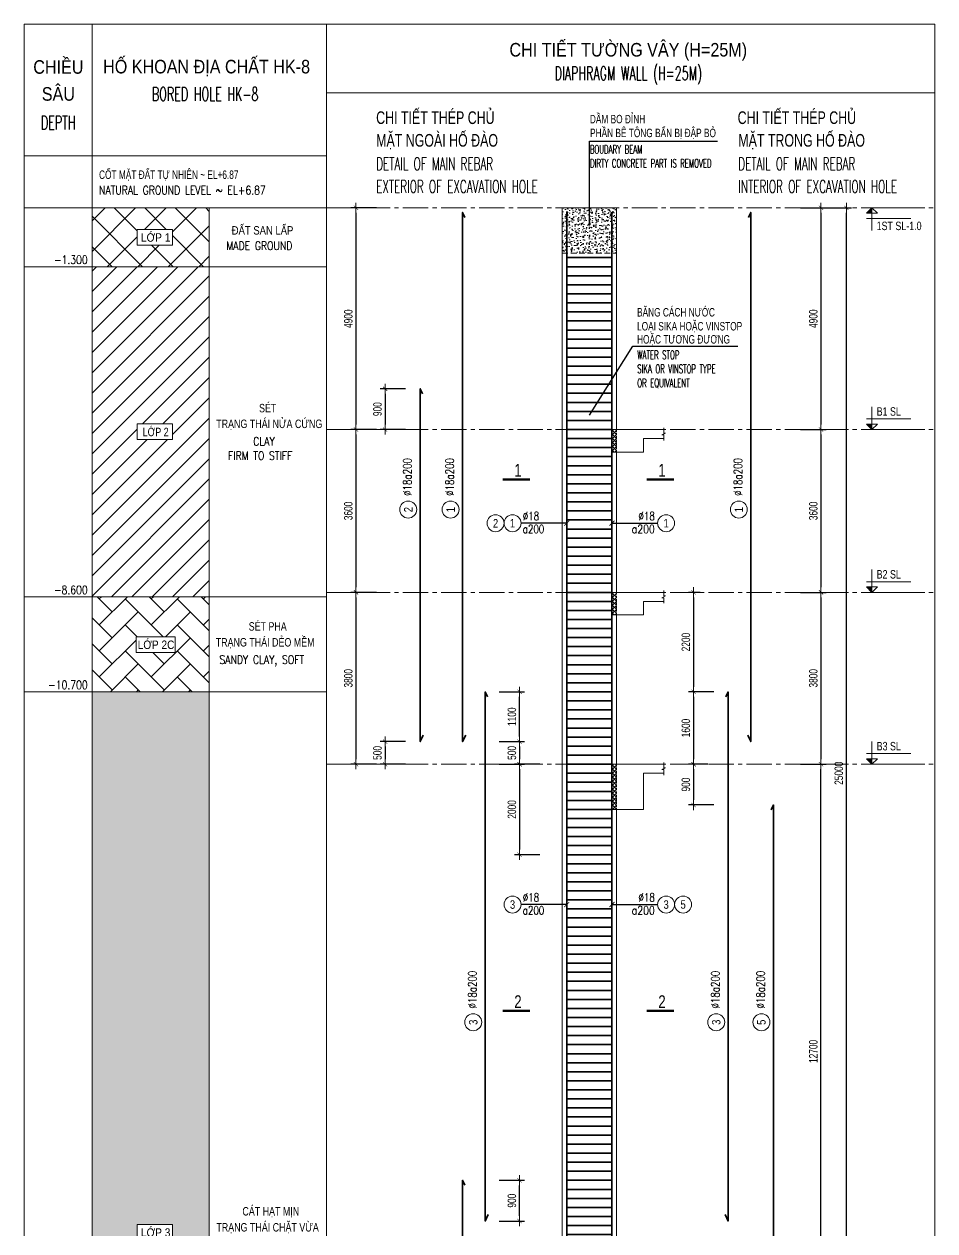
# Model space of a CAD drawing. Header units: millimetres. Extents: x -642477 to 1168880, y -27982 to 330379.
# Drawn here: x -19940 to 181, y 77231 to 103911 of the extents above; entities that cross this region are included whole.
import ezdxf
from ezdxf.enums import TextEntityAlignment as Align

# ---------------------------------------------------------------- set-up
doc = ezdxf.new("R2010")
doc.units = ezdxf.units.MM
for name, pattern in [('CENTER2', [1.125, 0.75, -0.125, 0.125, -0.125]), ('HIDDEN', [0.375, 0.25, -0.125]), ('HIDDEN2', [4.7625, 3.175, -1.5875])]:
    doc.linetypes.add(name, pattern=pattern)
doc.layers.get('0').update_dxf_attribs({"lineweight": 20})
doc.layers.get('Defpoints').update_dxf_attribs({"color": 151, "lineweight": 9})
for name, color, linetype, lineweight in [('NDC_S_ANNO', 7, 'Continuous', 20), ('NDC_S_AXIS', 5, 'CENTER2', 13), ('NDC_S_BREAK-LINE', 1, 'Continuous', 15), ('NDC_S_CONTINUOUS', 3, 'Continuous', 20), ('NDC_S_DIM', 1, 'Continuous', 15), ('NDC_S_ENG TEXT', 2, 'Continuous', 20), ('NDC_S_ENG TITLE', 3, 'Continuous', 20), ('NDC_S_FOUNDATION NAME', 7, 'Continuous', 20), ('NDC_S_HATCH MATERIAL', 8, 'Continuous', 13), ('NDC_S_HIDDEN', 8, 'HIDDEN2', 13), ('NDC_S_LEADER', 1, 'Continuous', 15), ('NDC_S_LEVEL TEXT', 7, 'Continuous', 20), ('NDC_S_REBAR', 4, 'Continuous', 35), ('NDC_S_SYMBOL', 1, 'Continuous', 15), ('NDC_S_TEXT SYMBOL', 7, 'Continuous', 20), ('NDC_S_VN TEXT', 7, 'Continuous', 20), ('NDC_S_VN TITLE', 6, 'Continuous', 35), ('rev_20200806', 1, 'Continuous', 20)]:
    doc.layers.add(name, color=color, linetype=linetype, lineweight=lineweight)
doc.layers.get('rev_20200806').off()
doc.styles.add('ARIAL', font='arial.ttf', dxfattribs={"width": 0.8})
doc.styles.add('NDC_ANNO', font='', dxfattribs={"width": 0.8})
doc.styles.add('NDC_ARIAL', font='arial.ttf', dxfattribs={"width": 0.85})
doc.styles.add('NDC_DIM', font='', dxfattribs={"width": 0.75})
doc.styles.add('NDC_EN TXT', font='romans.shx', dxfattribs={"width": 0.8})
doc.styles.add('NDC_ROMANS', font='romans.shx', dxfattribs={"width": 0.8, "bigfont": 'vns.shx'})
doc.styles.get('NDC_ANNO').set_extended_font_data('Dotum')
doc.styles.get('NDC_DIM').set_extended_font_data('Dotum')
doc.dimstyles.new('NDC_dim_25', dxfattribs={"dimscale": 25, "dimtxt": 2.2, "dimasz": 1.5, "dimexe": 1.5, "dimexo": 2.5, "dimgap": 1, "dimtad": 1, "dimdec": 0, "dimzin": 0, "dimdsep": 46, "dimtxsty": 'NDC_DIM', "dimblk": 'DIMMARK', "dimcen": 0.09, "dimdle": 1.2, "dimclrd": 1, "dimclre": 1, "dimclrt": 3, "dimadec": 0, "dimazin": 0, "dimtfac": 1, "dimtdec": 0, "dimtix": 1, "dimtofl": 0, "dimtmove": 0, "dimatfit": 3, "dimfxl": 6, "dimfxlon": 1, "dimtolj": 1, "dimtzin": 0, "dimarcsym": 0})
doc.dimstyles.new('NDC_dim_75', dxfattribs={"dimscale": 75, "dimtxt": 2.5, "dimasz": 1.5, "dimexe": 1.5, "dimexo": 2.5, "dimgap": 1, "dimtad": 1, "dimdec": 0, "dimzin": 0, "dimdsep": 46, "dimtxsty": 'NDC_DIM', "dimblk": 'DIMMARK', "dimcen": 0.09, "dimdle": 1.2, "dimclrd": 1, "dimclre": 1, "dimclrt": 3, "dimadec": 0, "dimazin": 0, "dimtfac": 1, "dimtdec": 0, "dimtix": 1, "dimtofl": 0, "dimtmove": 0, "dimatfit": 3, "dimfxl": 6, "dimfxlon": 1, "dimtolj": 1, "dimtzin": 0, "dimarcsym": 0})

# ---------------------------------------------------------------- blocks, each defined once
blk = doc.blocks.new('*U191')
at = {"layer": 'NDC_S_ANNO', "color": 0, "linetype": 'ByBlock', "lineweight": -2}
blk.add_line((-4.36, 0), (1, 0), dxfattribs=at)
at = {"layer": 'NDC_S_ANNO', "ltscale": 0.005, "const_width": 0.5}
blk.add_lwpolyline([(1, 0), (-4.36, 0)], dxfattribs=at)
at = {"layer": 'NDC_S_TEXT SYMBOL', "linetype": 'ByBlock', "lineweight": -2, "style": 'NDC_ANNO', "width": 0.8}
blk.add_attdef('DETAIL', text='', height=2.5, dxfattribs=at).set_placement((-0.64, 1.82), align=Align.MIDDLE_RIGHT)
blk = doc.blocks.new('*U442')
at = {"layer": 'NDC_S_REBAR', "ltscale": 80}
blk.add_line((-500, 0), (500, 0), dxfattribs=at)
blk = doc.blocks.new('*U443')
at = {"layer": 'NDC_S_DIM', "color": 0, "linetype": 'ByBlock', "lineweight": -2, "transparency": 16777216}
for p in [(0, 23600), (0, 23400), (0, 23200), (0, 23000), (0, 22800), (0, 22600), (0, 22400), (0, 22200), (0, 22000), (0, 21800), (0, 21600), (0, 21400), (0, 21200), (0, 21000), (0, 20800), (0, 20600), (0, 20400), (0, 20200), (0, 20000), (0, 19800), (0, 19600), (0, 19400), (0, 19200), (0, 19000), (0, 18800), (0, 18600), (0, 18400), (0, 18200), (0, 18000), (0, 17800), (0, 17600), (0, 17400), (0, 17200), (0, 17000), (0, 16800), (0, 16600), (0, 16400), (0, 16200), (0, 16000), (0, 15800), (0, 15600), (0, 15400), (0, 15200), (0, 15000), (0, 14800), (0, 14600), (0, 14400), (0, 14200), (0, 14000), (0, 13800), (0, 13600), (0, 13400), (0, 13200), (0, 13000), (0, 12800), (0, 12600), (0, 12400), (0, 12200), (0, 12000), (0, 11800), (0, 11600), (0, 11400), (0, 11200), (0, 11000), (0, 10800), (0, 10600), (0, 10400), (0, 10200), (0, 10000), (0, 9800), (0, 9600), (0, 9400), (0, 9200), (0, 9000), (0, 8800), (0, 8600), (0, 8400), (0, 8200), (0, 8000), (0, 7800), (0, 7600), (0, 7400), (0, 7200), (0, 7000), (0, 6800), (0, 6600), (0, 6400), (0, 6200), (0, 6000), (0, 5800), (0, 5600), (0, 5400), (0, 5200), (0, 5000), (0, 4800), (0, 4600), (0, 4400), (0, 4200), (0, 4000), (0, 3800), (0, 3600), (0, 3400), (0, 3200), (0, 3000), (0, 2800), (0, 2600), (0, 2400), (0, 2200), (0, 2000), (0, 1800), (0, 1600), (0, 1400), (0, 1200), (0, 1000), (0, 800), (0, 600), (0, 400), (0, 200), (0, 0)]:
    blk.add_blockref('*U442', p, dxfattribs=at)
blk = doc.blocks.new('DIMMARK')
at = {"layer": 'NDC_S_DIM', "color": 1}
blk.add_line((-1.5, 0), (1, 0), dxfattribs=at)
at = {"layer": 'NDC_S_DIM', "color": 2, "const_width": 0.1}
blk.add_lwpolyline([(-0.42, -0.42), (0.42, 0.42)], dxfattribs=at)
blk = doc.blocks.new('*D444')
at = {"layer": 'Defpoints', "color": 0, "ltscale": 100, "transparency": 16777216}
for p in [(-5740, 99848), (-5740, 94948), (-2334, 94948)]:
    blk.add_point(p, dxfattribs=at)
at = {"layer": 'NDC_S_DIM', "color": 1, "lineweight": -2, "ltscale": 100, "transparency": 16777216}
for p, q in [((-2784, 99848), (-2222, 99848)), ((-2334, 99736), (-2334, 95061)), ((-2784, 94948), (-2222, 94948))]:
    blk.add_line(p, q, dxfattribs=at)
at = {"layer": 'NDC_S_DIM', "color": 1, "lineweight": -2, "ltscale": 100, "transparency": 16777216, "xscale": 112.5, "yscale": 112.5, "zscale": 112.5}
for p, rotation in [((-2334, 99848), 90), ((-2334, 94948), 270)]:
    blk.add_blockref('DIMMARK', p, dxfattribs=dict(at, rotation=rotation))
at = {"layer": 'NDC_S_DIM', "color": 3, "ltscale": 100, "transparency": 16777216, "insert": (-2503, 97398), "char_height": 187.5, "attachment_point": 5, "rotation": 90, "style": 'NDC_DIM'}
blk.add_mtext('\\A1;4900', dxfattribs=at)
blk = doc.blocks.new('*D445')
at = {"layer": 'Defpoints', "color": 0, "ltscale": 100, "transparency": 16777216}
for p in [(-5740, 94948), (-5740, 91348), (-2334, 91348)]:
    blk.add_point(p, dxfattribs=at)
at = {"layer": 'NDC_S_DIM', "color": 1, "lineweight": -2, "ltscale": 100, "transparency": 16777216}
for p, q in [((-2784, 94948), (-2222, 94948)), ((-2334, 94836), (-2334, 91461)), ((-2784, 91348), (-2222, 91348))]:
    blk.add_line(p, q, dxfattribs=at)
at = {"layer": 'NDC_S_DIM', "color": 1, "lineweight": -2, "ltscale": 100, "transparency": 16777216, "xscale": 112.5, "yscale": 112.5, "zscale": 112.5}
for p, rotation in [((-2334, 94948), 90), ((-2334, 91348), 270)]:
    blk.add_blockref('DIMMARK', p, dxfattribs=dict(at, rotation=rotation))
at = {"layer": 'NDC_S_DIM', "color": 3, "ltscale": 100, "transparency": 16777216, "insert": (-2503, 93148), "char_height": 187.5, "attachment_point": 5, "rotation": 90, "style": 'NDC_DIM'}
blk.add_mtext('\\A1;3600', dxfattribs=at)
blk = doc.blocks.new('*D446')
at = {"layer": 'Defpoints', "color": 0, "ltscale": 100, "transparency": 16777216}
for p in [(-5740, 91348), (-5740, 87548), (-2334, 87548)]:
    blk.add_point(p, dxfattribs=at)
at = {"layer": 'NDC_S_DIM', "color": 1, "lineweight": -2, "ltscale": 100, "transparency": 16777216}
for p, q in [((-2784, 91348), (-2222, 91348)), ((-2334, 91236), (-2334, 87661)), ((-2784, 87548), (-2222, 87548))]:
    blk.add_line(p, q, dxfattribs=at)
at = {"layer": 'NDC_S_DIM', "color": 1, "lineweight": -2, "ltscale": 100, "transparency": 16777216, "xscale": 112.5, "yscale": 112.5, "zscale": 112.5}
for p, rotation in [((-2334, 91348), 90), ((-2334, 87548), 270)]:
    blk.add_blockref('DIMMARK', p, dxfattribs=dict(at, rotation=rotation))
at = {"layer": 'NDC_S_DIM', "color": 3, "ltscale": 100, "transparency": 16777216, "insert": (-2503, 89448), "char_height": 187.5, "attachment_point": 5, "rotation": 90, "style": 'NDC_DIM'}
blk.add_mtext('\\A1;3800', dxfattribs=at)
blk = doc.blocks.new('*D447')
at = {"layer": 'Defpoints', "color": 0, "ltscale": 100, "transparency": 16777216}
for p in [(-5740, 99848), (-1772, 99848), (-5740, 74848)]:
    blk.add_point(p, dxfattribs=at)
at = {"layer": 'NDC_S_DIM', "color": 1, "lineweight": -2, "ltscale": 100, "transparency": 16777216}
for p, q in [((-2222, 99848), (-1659, 99848)), ((-1772, 74961), (-1772, 99736)), ((-2222, 74848), (-1659, 74848))]:
    blk.add_line(p, q, dxfattribs=at)
at = {"layer": 'NDC_S_DIM', "color": 1, "lineweight": -2, "ltscale": 100, "transparency": 16777216, "xscale": 112.5, "yscale": 112.5, "zscale": 112.5}
for p, rotation in [((-1772, 99848), 90), ((-1772, 74848), 270)]:
    blk.add_blockref('DIMMARK', p, dxfattribs=dict(at, rotation=rotation))
at = {"layer": 'NDC_S_DIM', "color": 3, "ltscale": 100, "transparency": 16777216, "insert": (-1940, 87348), "char_height": 187.5, "attachment_point": 5, "rotation": 90, "style": 'NDC_DIM'}
blk.add_mtext('\\A1;25000', dxfattribs=at)
blk = doc.blocks.new('kata_block_CT')
at = {"layer": 'NDC_S_ANNO'}
blk.add_hatch(color=3, dxfattribs=at).paths.add_polyline_path([(0, 1.6), (-1.61, 1.6), (0, 0)])
at = {"layer": 'NDC_S_ANNO', "ltscale": 50}
h = blk.add_hatch(dxfattribs=at)
h.set_pattern_fill('ANSI31', color=256, scale=1.406, style=0)
h.paths.add_polyline_path([(0, 1.6), (0, 0), (1.61, 1.6)])
for p, q in [((11.56, 0), (-1.64, 0)), ((-1.59, 3.14), (11.47, 3.14))]:
    blk.add_line(p, q, dxfattribs=at)
for points in [[(0, 6.69), (0, 0)], [(0, 0), (-1.61, 1.6), (0, 1.6)], [(0, 0), (1.61, 1.6), (0, 1.6)]]:
    blk.add_lwpolyline(points, dxfattribs=at)
at = {"layer": 'NDC_S_ANNO', "color": 8, "ltscale": 50}
blk.add_lwpolyline([(0, 0), (-1.61, 1.6), (0, 1.6)], dxfattribs=at)
at = {"layer": 'NDC_S_TEXT SYMBOL', "color": 3, "style": 'NDC_ANNO', "width": 0.8}
blk.add_attdef('CT', (1.41, 4.07), '', height=2.5, dxfattribs=at)
blk = doc.blocks.new('*D454')
at = {"layer": 'Defpoints', "color": 0, "ltscale": 100, "transparency": 16777216}
for p in [(-5740, 87548), (-2334, 87548), (-5740, 74848)]:
    blk.add_point(p, dxfattribs=at)
at = {"layer": 'NDC_S_DIM', "color": 1, "lineweight": -2, "ltscale": 100, "transparency": 16777216}
for p, q in [((-2784, 87548), (-2222, 87548)), ((-2334, 74961), (-2334, 87436)), ((-2784, 74848), (-2222, 74848))]:
    blk.add_line(p, q, dxfattribs=at)
at = {"layer": 'NDC_S_DIM', "color": 1, "lineweight": -2, "ltscale": 100, "transparency": 16777216, "xscale": 112.5, "yscale": 112.5, "zscale": 112.5}
for p, rotation in [((-2334, 87548), 90), ((-2334, 74848), 270)]:
    blk.add_blockref('DIMMARK', p, dxfattribs=dict(at, rotation=rotation))
at = {"layer": 'NDC_S_DIM', "color": 3, "ltscale": 100, "transparency": 16777216, "insert": (-2503, 81198), "char_height": 187.5, "attachment_point": 5, "rotation": 90, "style": 'NDC_DIM'}
blk.add_mtext('\\A1;12700', dxfattribs=at)
blk = doc.blocks.new('*D455')
at = {"layer": 'Defpoints', "color": 0, "ltscale": 100, "transparency": 16777216}
for p in [(-11694, 99848), (-12608, 94948), (-11694, 94948)]:
    blk.add_point(p, dxfattribs=at)
at = {"layer": 'NDC_S_DIM', "color": 1, "lineweight": -2, "ltscale": 100, "transparency": 16777216}
for p, q in [((-12158, 99848), (-12720, 99848)), ((-12608, 99736), (-12608, 95061)), ((-12158, 94948), (-12720, 94948))]:
    blk.add_line(p, q, dxfattribs=at)
at = {"layer": 'NDC_S_DIM', "color": 1, "lineweight": -2, "ltscale": 100, "transparency": 16777216, "xscale": 112.5, "yscale": 112.5, "zscale": 112.5}
for p, rotation in [((-12608, 99848), 90), ((-12608, 94948), 270)]:
    blk.add_blockref('DIMMARK', p, dxfattribs=dict(at, rotation=rotation))
at = {"layer": 'NDC_S_DIM', "color": 3, "ltscale": 100, "transparency": 16777216, "insert": (-12777, 97398), "char_height": 187.5, "attachment_point": 5, "rotation": 90, "style": 'NDC_DIM'}
blk.add_mtext('\\A1;4900', dxfattribs=at)
blk = doc.blocks.new('*D456')
at = {"layer": 'Defpoints', "color": 0, "ltscale": 100, "transparency": 16777216}
for p in [(-11694, 94948), (-12608, 91348), (-11694, 91348)]:
    blk.add_point(p, dxfattribs=at)
at = {"layer": 'NDC_S_DIM', "color": 1, "lineweight": -2, "ltscale": 100, "transparency": 16777216}
for p, q in [((-12158, 94948), (-12720, 94948)), ((-12608, 94836), (-12608, 91461)), ((-12158, 91348), (-12720, 91348))]:
    blk.add_line(p, q, dxfattribs=at)
at = {"layer": 'NDC_S_DIM', "color": 1, "lineweight": -2, "ltscale": 100, "transparency": 16777216, "xscale": 112.5, "yscale": 112.5, "zscale": 112.5}
for p, rotation in [((-12608, 94948), 90), ((-12608, 91348), 270)]:
    blk.add_blockref('DIMMARK', p, dxfattribs=dict(at, rotation=rotation))
at = {"layer": 'NDC_S_DIM', "color": 3, "ltscale": 100, "transparency": 16777216, "insert": (-12777, 93148), "char_height": 187.5, "attachment_point": 5, "rotation": 90, "style": 'NDC_DIM'}
blk.add_mtext('\\A1;3600', dxfattribs=at)
blk = doc.blocks.new('*D457')
at = {"layer": 'Defpoints', "color": 0, "ltscale": 100, "transparency": 16777216}
for p in [(-11694, 91348), (-12608, 87548), (-11694, 87548)]:
    blk.add_point(p, dxfattribs=at)
at = {"layer": 'NDC_S_DIM', "color": 1, "lineweight": -2, "ltscale": 100, "transparency": 16777216}
for p, q in [((-12158, 91348), (-12720, 91348)), ((-12608, 91236), (-12608, 87661)), ((-12158, 87548), (-12720, 87548))]:
    blk.add_line(p, q, dxfattribs=at)
at = {"layer": 'NDC_S_DIM', "color": 1, "lineweight": -2, "ltscale": 100, "transparency": 16777216, "xscale": 112.5, "yscale": 112.5, "zscale": 112.5}
for p, rotation in [((-12608, 91348), 90), ((-12608, 87548), 270)]:
    blk.add_blockref('DIMMARK', p, dxfattribs=dict(at, rotation=rotation))
at = {"layer": 'NDC_S_DIM', "color": 3, "ltscale": 100, "transparency": 16777216, "insert": (-12777, 89448), "char_height": 187.5, "attachment_point": 5, "rotation": 90, "style": 'NDC_DIM'}
blk.add_mtext('\\A1;3800', dxfattribs=at)
blk = doc.blocks.new('*U367')
blk.add_circle((-2.5, 0), 2.5)
at = {"layer": 'NDC_S_VN TEXT', "color": 7, "style": 'ARIAL', "width": 0.8}
blk.add_attdef('SH2', text='', height=2.5, dxfattribs=at).set_placement((-2.5, 0), align=Align.MIDDLE)
at = {"layer": 'NDC_S_VN TEXT', "color": 3, "style": 'NDC_EN TXT', "width": 0.75}
for tag, p in [('DK1', (0.5, 0.85)), ('KC1', (0.5, -2.97))]:
    blk.add_attdef(tag, p, '', height=2.5, dxfattribs=at)
blk = doc.blocks.new('*D458')
at = {"layer": 'Defpoints', "color": 0, "ltscale": 100, "transparency": 16777216}
for p in [(-10253, 89148), (-8994, 89148), (-10253, 88048)]:
    blk.add_point(p, dxfattribs=at)
at = {"layer": 'NDC_S_DIM', "color": 1, "lineweight": -2, "ltscale": 100, "transparency": 16777216}
for p, q in [((-9444, 89148), (-8882, 89148)), ((-8994, 88161), (-8994, 89036)), ((-9444, 88048), (-8882, 88048))]:
    blk.add_line(p, q, dxfattribs=at)
at = {"layer": 'NDC_S_DIM', "color": 1, "lineweight": -2, "ltscale": 100, "transparency": 16777216, "xscale": 112.5, "yscale": 112.5, "zscale": 112.5}
for p, rotation in [((-8994, 89148), 90), ((-8994, 88048), 270)]:
    blk.add_blockref('DIMMARK', p, dxfattribs=dict(at, rotation=rotation))
at = {"layer": 'NDC_S_DIM', "color": 3, "ltscale": 100, "transparency": 16777216, "insert": (-9163, 88598), "char_height": 187.5, "attachment_point": 5, "rotation": 90, "style": 'NDC_DIM'}
blk.add_mtext('\\A1;1100', dxfattribs=at)
blk = doc.blocks.new('*D459')
at = {"layer": 'Defpoints', "color": 0, "ltscale": 100, "transparency": 16777216}
for p in [(-10253, 78348), (-8994, 78348), (-9753, 77448)]:
    blk.add_point(p, dxfattribs=at)
at = {"layer": 'NDC_S_DIM', "color": 1, "lineweight": -2, "ltscale": 100, "transparency": 16777216}
for p, q in [((-9444, 78348), (-8882, 78348)), ((-8994, 77561), (-8994, 78236)), ((-9444, 77448), (-8882, 77448))]:
    blk.add_line(p, q, dxfattribs=at)
at = {"layer": 'NDC_S_DIM', "color": 1, "lineweight": -2, "ltscale": 100, "transparency": 16777216, "xscale": 112.5, "yscale": 112.5, "zscale": 112.5}
for p, rotation in [((-8994, 78348), 90), ((-8994, 77448), 270)]:
    blk.add_blockref('DIMMARK', p, dxfattribs=dict(at, rotation=rotation))
at = {"layer": 'NDC_S_DIM', "color": 3, "ltscale": 100, "transparency": 16777216, "insert": (-9163, 77898), "char_height": 187.5, "attachment_point": 5, "rotation": 90, "style": 'NDC_DIM'}
blk.add_mtext('\\A1;900', dxfattribs=at)
blk = doc.blocks.new('*D460')
at = {"layer": 'Defpoints', "color": 0, "ltscale": 100, "transparency": 16777216}
for p in [(-10253, 88048), (-10253, 87548), (-8994, 87548)]:
    blk.add_point(p, dxfattribs=at)
at = {"layer": 'NDC_S_DIM', "color": 1, "lineweight": -2, "ltscale": 100, "transparency": 16777216}
for p, q in [((-9444, 88048), (-8882, 88048)), ((-8994, 87936), (-8994, 87661)), ((-9444, 87548), (-8882, 87548))]:
    blk.add_line(p, q, dxfattribs=at)
at = {"layer": 'NDC_S_DIM', "color": 1, "lineweight": -2, "ltscale": 100, "transparency": 16777216, "xscale": 112.5, "yscale": 112.5, "zscale": 112.5}
for p, rotation in [((-8994, 88048), 90), ((-8994, 87548), 270)]:
    blk.add_blockref('DIMMARK', p, dxfattribs=dict(at, rotation=rotation))
at = {"layer": 'NDC_S_DIM', "color": 3, "ltscale": 100, "transparency": 16777216, "insert": (-9163, 87798), "char_height": 187.5, "attachment_point": 5, "rotation": 90, "style": 'NDC_DIM'}
blk.add_mtext('\\A1;500', dxfattribs=at)
blk = doc.blocks.new('*U366')
blk.add_circle((2.5, 0), 2.5)
at = {"layer": 'NDC_S_VN TEXT', "color": 3, "style": 'NDC_EN TXT'}
for tag, width, p in [('DK2', 0.75, (-0.85, 0.85)), ('KC2', 0.8, (-0.85, -2.97))]:
    blk.add_attdef(tag, text='', height=2.5, dxfattribs=dict(at, width=width)).set_placement(p, align=Align.RIGHT)
at = {"layer": 'NDC_S_VN TEXT', "color": 7, "style": 'ARIAL', "width": 0.8}
blk.add_attdef('SH3', text='', height=2.5, dxfattribs=at).set_placement((2.5, 0), align=Align.MIDDLE)
blk = doc.blocks.new('*D448')
at = {"layer": 'Defpoints', "color": 0, "ltscale": 100, "transparency": 16777216}
for p in [(-11190, 88048), (-11964, 87548), (-11190, 87548)]:
    blk.add_point(p, dxfattribs=at)
at = {"layer": 'NDC_S_DIM', "color": 1, "lineweight": -2, "ltscale": 100, "transparency": 16777216}
for p, q in [((-11514, 88048), (-12077, 88048)), ((-11964, 87936), (-11964, 87661)), ((-11514, 87548), (-12077, 87548))]:
    blk.add_line(p, q, dxfattribs=at)
at = {"layer": 'NDC_S_DIM', "color": 1, "lineweight": -2, "ltscale": 100, "transparency": 16777216, "xscale": 112.5, "yscale": 112.5, "zscale": 112.5}
for p, rotation in [((-11964, 88048), 90), ((-11964, 87548), 270)]:
    blk.add_blockref('DIMMARK', p, dxfattribs=dict(at, rotation=rotation))
at = {"layer": 'NDC_S_DIM', "color": 3, "ltscale": 100, "transparency": 16777216, "insert": (-12133, 87798), "char_height": 187.5, "attachment_point": 5, "rotation": 90, "style": 'NDC_DIM'}
blk.add_mtext('\\A1;500', dxfattribs=at)
blk = doc.blocks.new('*D449')
at = {"layer": 'Defpoints', "color": 0, "ltscale": 100, "transparency": 16777216}
for p in [(-11190, 95848), (-11964, 94948), (-11190, 94948)]:
    blk.add_point(p, dxfattribs=at)
at = {"layer": 'NDC_S_DIM', "color": 1, "lineweight": -2, "ltscale": 100, "transparency": 16777216}
for p, q in [((-11514, 95848), (-12077, 95848)), ((-11964, 95736), (-11964, 95061)), ((-11514, 94948), (-12077, 94948))]:
    blk.add_line(p, q, dxfattribs=at)
at = {"layer": 'NDC_S_DIM', "color": 1, "lineweight": -2, "ltscale": 100, "transparency": 16777216, "xscale": 112.5, "yscale": 112.5, "zscale": 112.5}
for p, rotation in [((-11964, 95848), 90), ((-11964, 94948), 270)]:
    blk.add_blockref('DIMMARK', p, dxfattribs=dict(at, rotation=rotation))
at = {"layer": 'NDC_S_DIM', "color": 3, "ltscale": 100, "transparency": 16777216, "insert": (-12133, 95398), "char_height": 187.5, "attachment_point": 5, "rotation": 90, "style": 'NDC_DIM'}
blk.add_mtext('\\A1;900', dxfattribs=at)
blk = doc.blocks.new('*D450')
at = {"layer": 'Defpoints', "color": 0, "ltscale": 100, "transparency": 16777216}
for p in [(-4812, 91348), (-5150, 89148), (-4385, 89148)]:
    blk.add_point(p, dxfattribs=at)
at = {"layer": 'NDC_S_DIM', "color": 1, "lineweight": -2, "ltscale": 100, "transparency": 16777216}
for p, q in [((-5000, 91348), (-5263, 91348)), ((-5150, 91236), (-5150, 89261)), ((-4700, 89148), (-5263, 89148))]:
    blk.add_line(p, q, dxfattribs=at)
at = {"layer": 'NDC_S_DIM', "color": 1, "lineweight": -2, "ltscale": 100, "transparency": 16777216, "xscale": 112.5, "yscale": 112.5, "zscale": 112.5}
for p, rotation in [((-5150, 91348), 90), ((-5150, 89148), 270)]:
    blk.add_blockref('DIMMARK', p, dxfattribs=dict(at, rotation=rotation))
at = {"layer": 'NDC_S_DIM', "color": 3, "ltscale": 100, "transparency": 16777216, "insert": (-5319, 90248), "char_height": 187.5, "attachment_point": 5, "rotation": 90, "style": 'NDC_DIM'}
blk.add_mtext('\\A1;2200', dxfattribs=at)
blk = doc.blocks.new('*D451')
at = {"layer": 'Defpoints', "color": 0, "ltscale": 100, "transparency": 16777216}
for p in [(-4385, 89148), (-5150, 87548), (-4643, 87548)]:
    blk.add_point(p, dxfattribs=at)
at = {"layer": 'NDC_S_DIM', "color": 1, "lineweight": -2, "ltscale": 100, "transparency": 16777216}
for p, q in [((-4700, 89148), (-5263, 89148)), ((-5150, 89036), (-5150, 87661)), ((-4831, 87548), (-5263, 87548))]:
    blk.add_line(p, q, dxfattribs=at)
at = {"layer": 'NDC_S_DIM', "color": 1, "lineweight": -2, "ltscale": 100, "transparency": 16777216, "xscale": 112.5, "yscale": 112.5, "zscale": 112.5}
for p, rotation in [((-5150, 89148), 90), ((-5150, 87548), 270)]:
    blk.add_blockref('DIMMARK', p, dxfattribs=dict(at, rotation=rotation))
at = {"layer": 'NDC_S_DIM', "color": 3, "ltscale": 100, "transparency": 16777216, "insert": (-5319, 88348), "char_height": 187.5, "attachment_point": 5, "rotation": 90, "style": 'NDC_DIM'}
blk.add_mtext('\\A1;1600', dxfattribs=at)
blk = doc.blocks.new('*D452')
at = {"layer": 'Defpoints', "color": 0, "ltscale": 100, "transparency": 16777216}
for p in [(-4643, 87548), (-5150, 86648), (-3385, 86648)]:
    blk.add_point(p, dxfattribs=at)
at = {"layer": 'NDC_S_DIM', "color": 1, "lineweight": -2, "ltscale": 100, "transparency": 16777216}
for p, q in [((-4831, 87548), (-5263, 87548)), ((-5150, 87436), (-5150, 86761)), ((-4700, 86648), (-5263, 86648))]:
    blk.add_line(p, q, dxfattribs=at)
at = {"layer": 'NDC_S_DIM', "color": 1, "lineweight": -2, "ltscale": 100, "transparency": 16777216, "xscale": 112.5, "yscale": 112.5, "zscale": 112.5}
for p, rotation in [((-5150, 87548), 90), ((-5150, 86648), 270)]:
    blk.add_blockref('DIMMARK', p, dxfattribs=dict(at, rotation=rotation))
at = {"layer": 'NDC_S_DIM', "color": 3, "ltscale": 100, "transparency": 16777216, "insert": (-5319, 87098), "char_height": 187.5, "attachment_point": 5, "rotation": 90, "style": 'NDC_DIM'}
blk.add_mtext('\\A1;900', dxfattribs=at)
blk = doc.blocks.new('HK8')
at = {"layer": 'NDC_S_HATCH MATERIAL', "ltscale": 100}
h = blk.add_hatch(dxfattribs=at)
h.set_pattern_fill('ANSI37', color=256, scale=150, angle=90)
h.set_pattern_definition([(135, (178280.06, 324566.9), (-336.7596, -336.7596), []), (225, (178280.06, 324566.9), (336.7596, -336.7596), [])])
h.paths.add_polyline_path([(4089, -4063), (1500, -4063), (1500, -5363), (4089, -5363)])
h.paths.add_polyline_path([(2499, -4886), (2499, -4540), (3277, -4540), (3277, -4886)], flags=16)
h = blk.add_hatch(dxfattribs=at)
h.set_pattern_fill('ANSI31', color=256, scale=100)
h.set_pattern_definition([(45, (58959.74, -111519.68), (-224.5064, 224.5064), [])])
h.paths.add_polyline_path([(4089, -5363), (1500, -5363), (1500, -12663), (4089, -12663)])
h.paths.add_polyline_path([(2499, -9186), (2499, -8840), (3277, -8840), (3277, -9186)], flags=16)
h = blk.add_hatch(dxfattribs=at)
h.set_pattern_fill('AR-HBONE', color=256, scale=4)
h.set_pattern_definition([(45, (178280.06, 321671.12), (6e-14, 574.7364), [1219.2, -406.4]), (135, (178567.43, 321958.5), (6e-14, 574.7364), [1219.2, -406.4])])
h.paths.add_polyline_path([(4089, -12663), (1500, -12663), (1500, -14763), (4089, -14763)])
h.paths.add_polyline_path([(2474, -13891), (2474, -13545), (3334, -13545), (3334, -13891)], flags=16)
h = blk.add_hatch(dxfattribs=at)
h.set_pattern_fill('AR-CONC', color=256, scale=4)
h.set_pattern_definition([(50, (178280.06, 319932.73), (728.7387, -63.7563), [76.2, -838.2]), (355, (178280.1, 319932.7), (-140.9737, 764.2274), [60.96, -670.5623]), (100.45144, (178340.8, 319927.4), (587.765, 700.471), [64.76, -712.361]), (46.1842, (178280.1, 320135.9), (1084.3162, -168.1693), [114.3, -1257.3]), (96.63556, (178370.4, 320121.9), (949.6165, 989.7045), [97.14, -1068.5424]), (351.18415, (178280.1, 320135.9), (949.6165, 989.7045), [91.44, -1005.839]), (21, (178381.66, 320085.13), (606.4576, -409.0608), [76.2, -838.2]), (326, (178381.7, 320085.1), (247.2081, 736.7519), [60.96, -670.56]), (71.45144, (178432.2, 320051.05), (853.6657, 327.6911), [64.76, -712.3598]), (37.5, (178280.06, 319932.73), (12.35441, 338.22016), [0, -662.432, 0, -680.72, 0, -673.1]), (7.5, (178280.06, 319932.73), (267.27865, 400.7223), [0, -388.112, 0, -647.192, 0, -256.54]), (327.5, (178053.5, 319932.73), (542.36238, -22.91498), [0, -254, 0, -792.48, 0, -1051.56]), (317.5, (177951.9, 319932.73), (592.5167, 101.70596), [0, -330.2, 0, -526.288, 0, -746.76])])
h.paths.add_polyline_path([(4089, -14763), (1500, -14763), (1500, -38663), (4089, -38663)])
h.paths.add_polyline_path([(3277, -26540), (3277, -26886), (2499, -26886), (2499, -26540)], flags=16)
h = blk.add_hatch(dxfattribs=at)
h.set_pattern_fill('CROSS', color=256, scale=60)
h.set_pattern_definition([(0, (178280.06, 322692.3), (381, 381), [190.5, -571.5]), (90, (178375.3, 322597.07), (-381, 381), [190.5, -571.5])])
h.paths.add_polyline_path([(4089, -38663), (1500, -38663), (1500, -40178), (4089, -40178)])
h.paths.add_polyline_path([(2499, -39594), (2499, -39247), (3277, -39247), (3277, -39594)], flags=16)
at = {"layer": 'NDC_S_CONTINUOUS'}
for p, q in [((0, -40178), (0, 0)), ((1500, -40178), (1500, 0)), ((6679, -40178), (6679, 0)), ((6679, -4063), (0, -4063)), ((4089, -40178), (4089, -4063)), ((6679, -5363), (0, -5363)), ((1500, -5363), (300, -5363)), ((1500, -12663), (0, -12663)), ((6679, -12663), (1500, -12663)), ((6679, -12663), (1500, -12663)), ((1500, -14763), (0, -14763)), ((6679, -14763), (1500, -14763)), ((6679, -14763), (1500, -14763)), ((1500, -38663), (0, -38663)), ((6679, -38663), (1500, -38663)), ((6679, -40178), (0, -40178))]:
    blk.add_line(p, q, dxfattribs=at)
for points in [[(0, 0), (6679, 0)], [(6679, -2914), (0, -2914)]]:
    blk.add_lwpolyline(points, dxfattribs=at)
at = {"layer": 'NDC_S_DIM'}
for points in [[(2499, -4540), (3277, -4540), (3277, -4886), (2499, -4886)], [(2499, -8840), (3277, -8840), (3277, -9186), (2499, -9186)], [(2474, -13545), (3334, -13545), (3334, -13891), (2474, -13891)], [(2499, -26540), (3277, -26540), (3277, -26886), (2499, -26886)], [(2499, -39247), (3277, -39247), (3277, -39594), (2499, -39594)]]:
    blk.add_lwpolyline(points, close=True, dxfattribs=at)
at = {"layer": 'NDC_S_ENG TEXT', "style": 'NDC_ROMANS', "width": 0.8}
for s, p in [('-1.300', (1404, -5209)), ('-8.600', (1404, -12509)), ('-10.700', (1404, -14609)), ('-34.600', (1404, -38509))]:
    blk.add_text(s, height=187.5, dxfattribs=at).set_placement(p, align=Align.MIDDLE_RIGHT)
at = {"layer": 'NDC_S_ENG TITLE', "style": 'NDC_EN TXT', "width": 0.6}
for s, p in [('BORED HOLE HK-8', (3999, -1547)), ('DEPTH', (751, -2176))]:
    blk.add_text(s, height=300, dxfattribs=at).set_placement(p, align=Align.MIDDLE)
at = {"layer": 'NDC_S_FOUNDATION NAME', "style": 'NDC_ARIAL', "width": 0.7}
blk.add_text('CỐT MẶT ĐẤT TỰ NHIÊN ~ EL+6.87', height=187.5, dxfattribs=at).set_placement((1655, -3422))
at = {"layer": 'NDC_S_VN TEXT', "style": 'NDC_EN TXT', "width": 0.8}
blk.add_text('NATURAL GROUND LEVEL ~ EL+6.87', height=187.5, dxfattribs=at).set_placement((1655, -3765))
at = {"layer": 'NDC_S_VN TEXT'}
for s, style, width, p in [('ĐẤT SAN LẤP', 'NDC_ARIAL', 0.8, (4586, -4560)), ('MADE GROUND', 'NDC_EN TXT', 0.8, (4467, -4899)), ('SÉT', 'NDC_ARIAL', 0.75, (5190, -8490)), ('TRẠNG THÁI NỬA CỨNG', 'NDC_ARIAL', 0.75, (4244, -8837)), ('CLAY', 'NDC_EN TXT', 0.8, (5060, -9225)), ('FIRM TO STIFF', 'NDC_EN TXT', 0.8, (4504, -9543)), ('SÉT PHA', 'NDC_ARIAL', 0.75, (4961, -13316)), ('TRẠNG THÁI DẺO MỀM', 'NDC_ARIAL', 0.75, (4233, -13667)), ('SANDY CLAY, SOFT', 'NDC_EN TXT', 0.8, (4315, -14051)), ('CÁT HẠT MỊN', 'NDC_ARIAL', 0.75, (4822, -26247)), ('TRẠNG THÁI CHẶT VỪA', 'NDC_ARIAL', 0.75, (4247, -26601)), ('FINE SAND-COARSE SAND', 'NDC_EN TXT', 0.6, (4286, -27089)), ('MEDIUM DENSE', 'NDC_EN TXT', 0.8, (4338, -27457)), ('CÁT HẠT MỊN', 'NDC_ARIAL', 0.75, (4533, -38878)), ('TRẠNG THÁI CHẶT ', 'NDC_ARIAL', 0.75, (4430, -39248)), ('FINE SAND-COARSE SAND', 'NDC_EN TXT', 0.6, (4221, -39665)), ('DENSE', 'NDC_EN TXT', 0.8, (4688, -40000))]:
    blk.add_text(s, height=187.5, dxfattribs=dict(at, style=style, width=width)).set_placement(p, align=Align.MIDDLE_LEFT)
at = {"layer": 'NDC_S_VN TITLE', "style": 'NDC_ARIAL'}
for s, height, width, p in [('CHIỀU', 300, 0.85, (756, -904)), ('HỐ KHOAN ĐỊA CHẤT HK-8', 300, 0.85, (4031, -927)), ('SÂU', 300, 0.85, (756, -1505)), ('LỚP 1', 187.5, 0.85, (2906, -4694)), ('LỚP 2', 187.5, 0.75, (2906, -8994)), ('LỚP 2C', 187.5, 0.85, (2914, -13699)), ('LỚP 3', 187.5, 0.85, (2906, -26694)), ('LỚP 4', 187.5, 0.85, (2906, -39401))]:
    blk.add_text(s, height=height, dxfattribs=dict(at, width=width)).set_placement(p, align=Align.MIDDLE)
blk = doc.blocks.new('*D2835')
at = {"layer": 'Defpoints', "color": 0, "ltscale": 100, "transparency": 16777216}
for p in [(-8220, 87548), (-8994, 85548), (-8224, 85548)]:
    blk.add_point(p, dxfattribs=at)
at = {"layer": 'NDC_S_DIM', "color": 1, "lineweight": -2, "ltscale": 100, "transparency": 16777216}
for p, q in [((-8544, 87548), (-9107, 87548)), ((-8994, 87436), (-8994, 85661)), ((-8544, 85548), (-9107, 85548))]:
    blk.add_line(p, q, dxfattribs=at)
at = {"layer": 'NDC_S_DIM', "color": 1, "lineweight": -2, "ltscale": 100, "transparency": 16777216, "xscale": 112.5, "yscale": 112.5, "zscale": 112.5}
for p, rotation in [((-8994, 87548), 90), ((-8994, 85548), 270)]:
    blk.add_blockref('DIMMARK', p, dxfattribs=dict(at, rotation=rotation))
at = {"layer": 'NDC_S_DIM', "color": 3, "ltscale": 100, "transparency": 16777216, "insert": (-9163, 86548), "char_height": 187.5, "attachment_point": 5, "rotation": 90, "style": 'NDC_DIM'}
blk.add_mtext('\\A1;2000', dxfattribs=at)

msp = doc.modelspace()

# ---------------------------------------------------------------- hatches: boundary and pattern name
at = {"layer": 'NDC_S_ANNO'}
msp.add_hatch(color=3, dxfattribs=at).paths.add_polyline_path([(-1210, 99848.1), (-1330.9, 99728.3), (-1210, 99728.3)])
at = {"layer": 'NDC_S_ANNO', "ltscale": 50}
h = msp.add_hatch(dxfattribs=at)
h.set_pattern_fill('ANSI31', color=256, scale=105.468791, style=0)
h.set_pattern_definition([(45, (-1210, 99848.07), (-236.8, 236.8), [])])
h.paths.add_polyline_path([(-1210, 99728.3), (-1210, 99848.1), (-1089.1, 99728.3)])
at = {"layer": 'NDC_S_HATCH MATERIAL', "ltscale": 100}
h = msp.add_hatch(dxfattribs=at)
h.set_pattern_fill('AR-CONC', color=256)
h.set_pattern_definition([(50, (111551.97, 427166.72), (182.18467, -15.939086), [19.05, -209.55]), (355, (111551.97, 427166.72), (-35.24342, 191.05685), [15.24, -167.64058]), (100.451445, (111567.16, 427165.4), (146.94125, 175.11775), [16.19001, -178.09024]), (46.1842, (111551.97, 427217.52), (271.07904, -42.04233), [28.575, -314.325]), (96.63556, (111574.56, 427214.02), (237.40413, 247.42612), [24.28502, -267.1356]), (351.18415, (111551.97, 427217.52), (237.40413, 247.42612), [22.85997, -251.45973]), (21, (111577.37, 427204.82), (151.61439, -102.2652), [19.05, -209.55]), (326, (111577.37, 427204.82), (61.80203, 184.18797), [15.24, -167.64]), (71.451445, (111590.01, 427196.3), (213.41642, 81.92277), [16.19001, -178.08994]), (37.5, (111551.974, 427166.72), (3.088603, 84.555039), [0, -165.608, 0, -170.18, 0, -168.275]), (7.5, (111551.97, 427166.72), (66.819663, 100.180575), [0, -97.028, 0, -161.798, 0, -64.135]), (327.5, (111495.33, 427166.72), (135.590595, -5.728744), [0, -63.5, 0, -198.12, 0, -262.89]), (317.5, (111469.93, 427166.72), (148.12918, 25.42649), [0, -82.55, 0, -131.572, 0, -186.69])])
h.paths.add_polyline_path([(-6852.1, 99848.1), (-8052.1, 99848.1), (-8052.1, 98848.1), (-6852.1, 98848.1)])
at = {"layer": 'NDC_S_HATCH MATERIAL'}
h = msp.add_hatch(dxfattribs=at)
h.set_pattern_fill('ANSI37', color=256, scale=500)
h.set_pattern_definition([(45, (-14230.494, 7995.99), (-44.194174, 44.194174), []), (135, (-14230.494, 7995.99), (-44.194174, -44.194174), [])])
h.paths.add_polyline_path([(-6852.1, 94948.1), (-6952.1, 94948.1), (-6952.1, 94448.1), (-6852.1, 94448.1)])
h = msp.add_hatch(dxfattribs=at)
h.set_pattern_fill('ANSI37', color=256, scale=500)
h.set_pattern_definition([(45, (-14230.494, 4395.99), (-44.194174, 44.194174), []), (135, (-14230.494, 4395.99), (-44.194174, -44.194174), [])])
h.paths.add_polyline_path([(-6852.1, 91348.1), (-6952.1, 91348.1), (-6952.1, 90848.1), (-6852.1, 90848.1)])
h = msp.add_hatch(dxfattribs=at)
h.set_pattern_fill('ANSI37', color=256, scale=500)
h.set_pattern_definition([(45, (-14230.494, 595.99), (-44.194174, 44.194174), []), (135, (-14230.494, 595.99), (-44.194174, -44.194174), [])])
h.paths.add_polyline_path([(-6852.1, 87548.1), (-6952.1, 87548.1), (-6952.1, 86548.1), (-6852.1, 86548.1)])

# ---------------------------------------------------------------- linework, layer by layer
at = {"layer": 'NDC_S_ANNO', "ltscale": 50}
for p, q in [((-342.9, 99848.1), (-1332.9, 99848.1)), ((-1329.5, 99612.5), (-349.8, 99612.5))]:
    msp.add_line(p, q, dxfattribs=at)
at = {"layer": 'NDC_S_ANNO', "color": 8, "ltscale": 50}
msp.add_lwpolyline([(-1210, 99848.1), (-1330.9, 99728.3), (-1210, 99728.3)], dxfattribs=at)
at = {"layer": 'NDC_S_ANNO', "ltscale": 50}
for points in [[(-1210, 99848.1), (-1330.9, 99728.3), (-1210, 99728.3)], [(-1210, 99346), (-1210, 99848.1)], [(-1210, 99848.1), (-1089.1, 99728.3), (-1210, 99728.3)]]:
    msp.add_lwpolyline(points, dxfattribs=at)
at = {"layer": 'NDC_S_AXIS', "ltscale": 750}
for p, q in [((-13260.7, 99848.1), (181.4, 99848.1)), ((-13260.7, 94948.1), (181.4, 94948.1)), ((-13260.7, 91348.1), (181.4, 91348.1)), ((-13260.7, 87548.1), (181.4, 87548.1))]:
    msp.add_line(p, q, dxfattribs=at)
at = {"layer": 'NDC_S_BREAK-LINE'}
for points in [[(-5809.8, 94708.1), (-5809.8, 94828.1), (-5849.8, 94828.1), (-5769.8, 94868.1), (-5809.8, 94868.1), (-5809.8, 94988.1)], [(-5809.8, 91108.1), (-5809.8, 91228.1), (-5849.8, 91228.1), (-5769.8, 91268.1), (-5809.8, 91268.1), (-5809.8, 91388.1)], [(-5809.8, 87308.1), (-5809.8, 87428.1), (-5849.8, 87428.1), (-5769.8, 87468.1), (-5809.8, 87468.1), (-5809.8, 87588.1)]]:
    msp.add_lwpolyline(points, dxfattribs=at)
at = {"layer": 'NDC_S_CONTINUOUS', "ltscale": 100}
for p, q in [((-13260.7, 103910.8), (181.4, 103910.8)), ((181.4, 103910.8), (181.4, 63732.8)), ((-13260.7, 102395.1), (181.4, 102395.1))]:
    msp.add_line(p, q, dxfattribs=at)
for points in [[(-6852.1, 86548.1), (-6852.1, 74848.1), (-8052.1, 74848.1), (-8052.1, 99848.1), (-6852.1, 99848.1), (-6852.1, 94948.1)], [(-5809.8, 94948.1), (-6952.1, 94948.1), (-6952.1, 94448.1), (-6252.1, 94448.1), (-6252.1, 94748.1), (-5809.8, 94748.1)], [(-6852.1, 94448.1), (-6852.1, 91348.1)], [(-5809.8, 91348.1), (-6952.1, 91348.1), (-6952.1, 90848.1), (-6252.1, 90848.1), (-6252.1, 91148.1), (-5809.8, 91148.1)], [(-6852.1, 90848.1), (-6852.1, 87548.1)], [(-5809.8, 87548.1), (-6952.1, 87548.1), (-6952.1, 86548.1), (-6252.1, 86548.1), (-6252.1, 87348.1), (-5809.8, 87348.1)]]:
    msp.add_lwpolyline(points, dxfattribs=at)
at = {"layer": 'NDC_S_DIM'}
for centre in [(-11453.7, 93177.1), (-10517.3, 93177.1), (-4149.5, 93177.1), (-9524, 92876.7), (-5380.2, 84445.3), (-10017.3, 81842.5), (-4649.5, 81842.5), (-3649.5, 81842.5)]:
    msp.add_circle(centre, 187.5, dxfattribs=at)
at = {"layer": 'NDC_S_HIDDEN', "linetype": 'HIDDEN', "ltscale": 500}
msp.add_line((-8052.1, 98848.1), (-6852.1, 98848.1), dxfattribs=at)
at = {"layer": 'NDC_S_HIDDEN', "linetype": 'HIDDEN', "ltscale": 200}
for p, q in [((-6852.1, 94948.1), (-6852.1, 94448.1)), ((-6852.1, 91348.1), (-6852.1, 90848.1)), ((-6852.1, 87548.1), (-6852.1, 86548.1))]:
    msp.add_line(p, q, dxfattribs=at)
at = {"layer": 'NDC_S_REBAR', "ltscale": 80}
for points in [[(-10184.6, 88189), (-10253.2, 88048.1), (-10253.2, 99748.1), (-10202.4, 99638.1)], [(-7927.1, 75023.1), (-7952.1, 74948.1), (-7952.1, 99748.1), (-7927.1, 99673.1)], [(-6977.1, 75023.1), (-6952.1, 74948.1), (-6952.1, 99748.1), (-6977.1, 99673.1)], [(-3954, 88189), (-3885.4, 88048.1), (-3885.4, 99748.1), (-3936.1, 99638.1)], [(-11121, 88189), (-11189.5, 88048.1), (-11189.5, 95848.1), (-11138.8, 95738.1)], [(-9684.6, 77589), (-9753.2, 77448.1), (-9753.2, 89148.1), (-9702.4, 89038.1)], [(-4454, 77589), (-4385.4, 77448.1), (-4385.4, 89148.1), (-4436.1, 89038.1)], [(-3454, 75089), (-3385.4, 74948.1), (-3385.4, 86648.1), (-3436.1, 86538.1)], [(-10184.6, 75089), (-10253.2, 74948.1), (-10253.2, 78348.1), (-10202.4, 78238.1)]]:
    msp.add_lwpolyline(points, dxfattribs=at)

# ---------------------------------------------------------------- block references
at = {"layer": 'NDC_S_DIM', "xscale": -1, "rotation": 180}
msp.add_blockref('*U443', (-7452.1, 98748.1), dxfattribs=at)
at = {"layer": 'NDC_S_DIM', "ltscale": 80, "xscale": 75, "yscale": 75, "zscale": 75}
for name, p, values in [('*U367', (-8961.5, 92876.7), {'SH2': '1', 'DK1': '%%C18', 'KC1': 'a200'}), ('*U366', (-5942.7, 92876.7), {'SH3': '1', 'DK2': '%%C18', 'KC2': 'a200'}), ('*U367', (-8961.5, 84445.3), {'SH2': '3', 'DK1': '%%C18', 'KC1': 'a200'}), ('*U366', (-5942.7, 84445.3), {'SH3': '3', 'DK2': '%%C18', 'KC2': 'a200'})]:
    msp.add_blockref(name, p, dxfattribs=at).add_auto_attribs(values)
at = {"layer": 'NDC_S_SYMBOL', "xscale": 112, "yscale": 112, "zscale": 112}
for p, values in [((-8876.7, 93844.2), {'DETAIL': '1'}), ((-5694, 93844.2), {'DETAIL': '1'}), ((-8876.7, 82095.1), {'DETAIL': '2'}), ((-5694, 82095.1), {'DETAIL': '2'})]:
    msp.add_blockref('*U191', p, dxfattribs=at).add_auto_attribs(values)
at = {"layer": 'NDC_S_VN TEXT', "xscale": 75, "yscale": 75, "zscale": 75}
for p, values in [((-1210, 94948.1), {'CT': 'B1 SL'}), ((-1210, 91348.1), {'CT': 'B2 SL'}), ((-1210, 87548.1), {'CT': 'B3 SL'})]:
    msp.add_blockref('kata_block_CT', p, dxfattribs=at).add_auto_attribs(values)
at = {"layer": 'rev_20200806'}
msp.add_blockref('HK8', (-19939.6, 103910.8), dxfattribs=at)

# ---------------------------------------------------------------- texts
at = {"layer": 'NDC_S_ENG TITLE', "style": 'NDC_EN TXT', "width": 0.6}
msp.add_text('DIAPHRAGM WALL (H=25M)', height=300, dxfattribs=at).set_placement((-6592, 102802.3), align=Align.MIDDLE)
for s, height, p in [('BOUDARY BEAM', 187.5, (-7440.6, 101140.7)), ('DETAIL OF MAIN REBAR', 280, (-12162.2, 100822.1)), ('DIRTY CONCRETE PART IS REMOVED', 187.5, (-7435.9, 100835.2)), ('DETAIL OF MAIN REBAR', 280, (-4160.8, 100822.1)), ('EXTERIOR OF EXCAVATION HOLE', 280, (-12162.2, 100321.1)), ('INTERIOR OF EXCAVATION HOLE', 280, (-4160.8, 100321.1)), ('WATER STOP', 187.5, (-6393, 96598.1)), ('SIKA OR VINSTOP TYPE', 187.5, (-6393, 96289.5)), ('OR EQUIVALENT', 187.5, (-6393, 95976))]:
    msp.add_text(s, height=height, dxfattribs=at).set_placement(p, align=Align.MIDDLE_LEFT)
at = {"layer": 'NDC_S_LEVEL TEXT', "style": 'NDC_ARIAL', "width": 0.7}
for s, height, p in [('CHI TIẾT THÉP CHỦ', 280, (-12162.2, 101842.8)), ('DẦM BO ĐỈNH', 187.5, (-7440.6, 101811.1)), ('CHI TIẾT THÉP CHỦ', 280, (-4175.1, 101842.8)), ('PHẦN BÊ TÔNG BẨN BỊ ĐẬP BỎ', 187.5, (-7435.9, 101505.5)), ('MẶT NGOÀI HỐ ĐÀO', 280, (-12162.2, 101341.8)), ('MẶT TRONG HỐ ĐÀO', 280, (-4160.8, 101341.8)), ('BĂNG CÁCH NƯỚC', 187.5, (-6397.6, 97540.3)), ('LOẠI SIKA HOẶC VINSTOP', 187.5, (-6397.6, 97231.6)), ('HOẶC TƯƠNG ĐƯƠNG', 187.5, (-6397.6, 96942.3))]:
    msp.add_text(s, height=height, dxfattribs=at).set_placement(p, align=Align.MIDDLE_LEFT)
at = {"layer": 'NDC_S_TEXT SYMBOL', "color": 3, "ltscale": 100, "style": 'NDC_ANNO', "width": 0.8}
msp.add_text('1ST SL-1.0', height=187.5, dxfattribs=at).set_placement((-1104.3, 99356.5))
at = {"layer": 'NDC_S_VN TEXT', "color": 3, "style": 'NDC_EN TXT', "width": 0.75}
for p in [(-11379.3, 93479.5), (-10442.9, 93479.5), (-4075.2, 93479.5), (-9942.9, 82144.9), (-4575.2, 82144.9), (-3575.2, 82144.9)]:
    msp.add_text('%%C18a200', height=187.5, rotation=90, dxfattribs=at).set_placement(p)
at = {"layer": 'NDC_S_VN TEXT', "color": 7, "style": 'ARIAL', "width": 0.8}
for s, p in [('2', (-11453.7, 93177.1)), ('1', (-10517.3, 93177.1)), ('1', (-4149.5, 93177.1)), ('3', (-10017.3, 81842.5)), ('3', (-4649.5, 81842.5)), ('5', (-3649.5, 81842.5))]:
    msp.add_text(s, height=187.5, rotation=90, dxfattribs=at).set_placement(p, align=Align.MIDDLE)
for s, p in [('2', (-9524, 92876.7)), ('5', (-5380.2, 84445.3))]:
    msp.add_text(s, height=187.5, dxfattribs=at).set_placement(p, align=Align.MIDDLE)
at = {"layer": 'NDC_S_VN TITLE', "style": 'NDC_ARIAL', "width": 0.85}
msp.add_text('CHI TIẾT TƯỜNG VÂY (H=25M)', height=300, dxfattribs=at).set_placement((-6592, 103344.3), align=Align.MIDDLE)

# ---------------------------------------------------------------- dimensions: what is measured, and where the dimension line sits
at = {"layer": 'NDC_S_DIM', "ltscale": 100}
for base, p1, p2, picture, middle in [((-12607.9, 94948.1), (-11693.8, 99848.1), (-11693.8, 94948.1), '*D455', (-12776.8, 97398.1)), ((-2334.1, 94948.1), (-5739.6, 99848.1), (-5739.6, 94948.1), '*D444', (-2503, 97398.1)), ((-1771.6, 99848.1), (-5739.6, 74848.1), (-5739.6, 99848.1), '*D447', (-1940.5, 87348.1)), ((-11964.3, 94948.1), (-11189.5, 95848.1), (-11189.5, 94948.1), '*D449', (-12133.2, 95398.1)), ((-12607.9, 91348.1), (-11693.8, 94948.1), (-11693.8, 91348.1), '*D456', (-12776.8, 93148.1)), ((-2334.1, 91348.1), (-5739.6, 94948.1), (-5739.6, 91348.1), '*D445', (-2503, 93148.1)), ((-12607.9, 87548.1), (-11693.8, 91348.1), (-11693.8, 87548.1), '*D457', (-12776.8, 89448.1)), ((-2334.1, 87548.1), (-5739.6, 91348.1), (-5739.6, 87548.1), '*D446', (-2503, 89448.1)), ((-5150, 89148.1), (-4812.1, 91348.1), (-4385.4, 89148.1), '*D450', (-5318.9, 90248.1)), ((-8994.4, 89148.1), (-10253.2, 88048.1), (-10253.2, 89148.1), '*D458', (-9163.2, 88598.1)), ((-11964.3, 87548.1), (-11189.5, 88048.1), (-11189.5, 87548.1), '*D448', (-12133.2, 87798.1)), ((-8994.4, 87548.1), (-10253.2, 88048.1), (-10253.2, 87548.1), '*D460', (-9163.2, 87798.1)), ((-8994.4, 85548.1), (-8219.6, 87548.1), (-8224, 85548.1), '*D2835', (-9163.2, 86548.1)), ((-2334.1, 87548.1), (-5739.6, 74848.1), (-5739.6, 87548.1), '*D454', (-2503, 81198.1)), ((-8994.4, 78348.1), (-9753.2, 77448.1), (-10253.2, 78348.1), '*D459', (-9163.2, 77898.1))]:
    dim = msp.add_linear_dim(base=base, p1=p1, p2=p2, angle=90, dimstyle='NDC_dim_75', dxfattribs=at)
    dim.commit()
    dim.dimension.update_dxf_attribs({"geometry": picture, "text_midpoint": middle})
for base, p1, p2, picture, middle in [((-5150, 87548.1), (-4385.4, 89148.1), (-4643.1, 87548.1), '*D451', (-5318.9, 88348.1)), ((-5150, 86648.1), (-4643.1, 87548.1), (-3385.4, 86648.1), '*D452', (-5318.9, 87098.1))]:
    dim = msp.add_linear_dim(base=base, p1=p1, p2=p2, angle=90, dimstyle='NDC_dim_75', override={"dimtmove": 1}, dxfattribs=at)
    dim.commit()
    dim.dimension.update_dxf_attribs({"geometry": picture, "text_midpoint": middle})

# ---------------------------------------------------------------- leaders
msp.add_leader([(-7452.1, 99483.6), (-7452.1, 101326.7), (-4620.1, 101326.7)], dimstyle='NDC_dim_75', override={"dimasz": 3, "dimgap": 1, "dimtad": 0, "dimldrblk": 'DotSmall'}, dxfattribs=at)
at = {"layer": 'NDC_S_DIM', "ltscale": 80}
for points in [[(-7952.1, 92876.7), (-8961.5, 92876.7)], [(-6952.1, 92876.7), (-5942.7, 92876.7)], [(-7952.1, 84445.3), (-8961.5, 84445.3)], [(-6952.1, 84445.3), (-5942.7, 84445.3)]]:
    msp.add_leader(points, dimstyle='NDC_dim_75', override={"dimldrblk": 'ArchTick'}, dxfattribs=at)
at = {"layer": 'NDC_S_LEADER'}
msp.add_leader([(-7452.1, 95267.4), (-6495, 96791.8), (-4170.4, 96791.8)], dimstyle='NDC_dim_25', override={"dimasz": 4.5}, dxfattribs=at)

doc.saveas('drawing.dxf')
